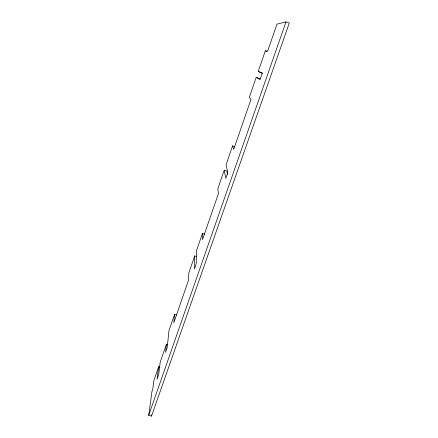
<?xml version="1.0" encoding="UTF-8"?>
<svg xmlns="http://www.w3.org/2000/svg" width="438" height="438" viewBox="0 0 438 438"><rect width="100%" height="100%" fill="white"/><g stroke="black" fill="none" stroke-linecap="round" stroke-linejoin="round"><path stroke-width="0.66" d="M196.657 256.531L194.691 255.923L194.428 268.91L196.235 263.687L196.399 250.974L202.433 233.449L204.546 234.111M176.47 314.966L174.559 314.396L173.798 322.801L188.46 280.353L188.783 273.082L194.691 255.923M167.721 344.547L166.418 344.169L165.531 352.338L167.201 347.52L168.969 330.624L174.559 314.396M159.908 367.126L158.616 366.759L157.056 379.226L158.704 374.468L160.204 362.155L166.418 344.169M158.616 366.759L153.93 380.321L152.725 389.305L151.926 391.621L148.717 415.323L151.532 416.1L151.701 414.742M227.596 174.236L226.911 171.105L224.207 170.223L217.812 188.794L218.431 193.585L202.542 239.586L202.433 233.449M234.773 146.604L232.589 145.881L226.052 164.863L227.776 172.621L225.811 178.31L224.207 170.223M260.156 78.928L256.208 77.296L249.266 97.455L250.996 99.317L233.717 149.331L232.589 145.881M256.208 77.296L260.013 79.552L262.165 73.343L258.217 71.471L265.319 50.846L267.645 51.109L276.964 24.134L285.987 21.9L289.283 23.077L151.532 416.1M148.717 415.323L285.987 21.9M258.217 71.471L260.462 72.248M265.319 50.846L267.016 51.443M261.026 72.44L262.8 73.272"/></g></svg>
